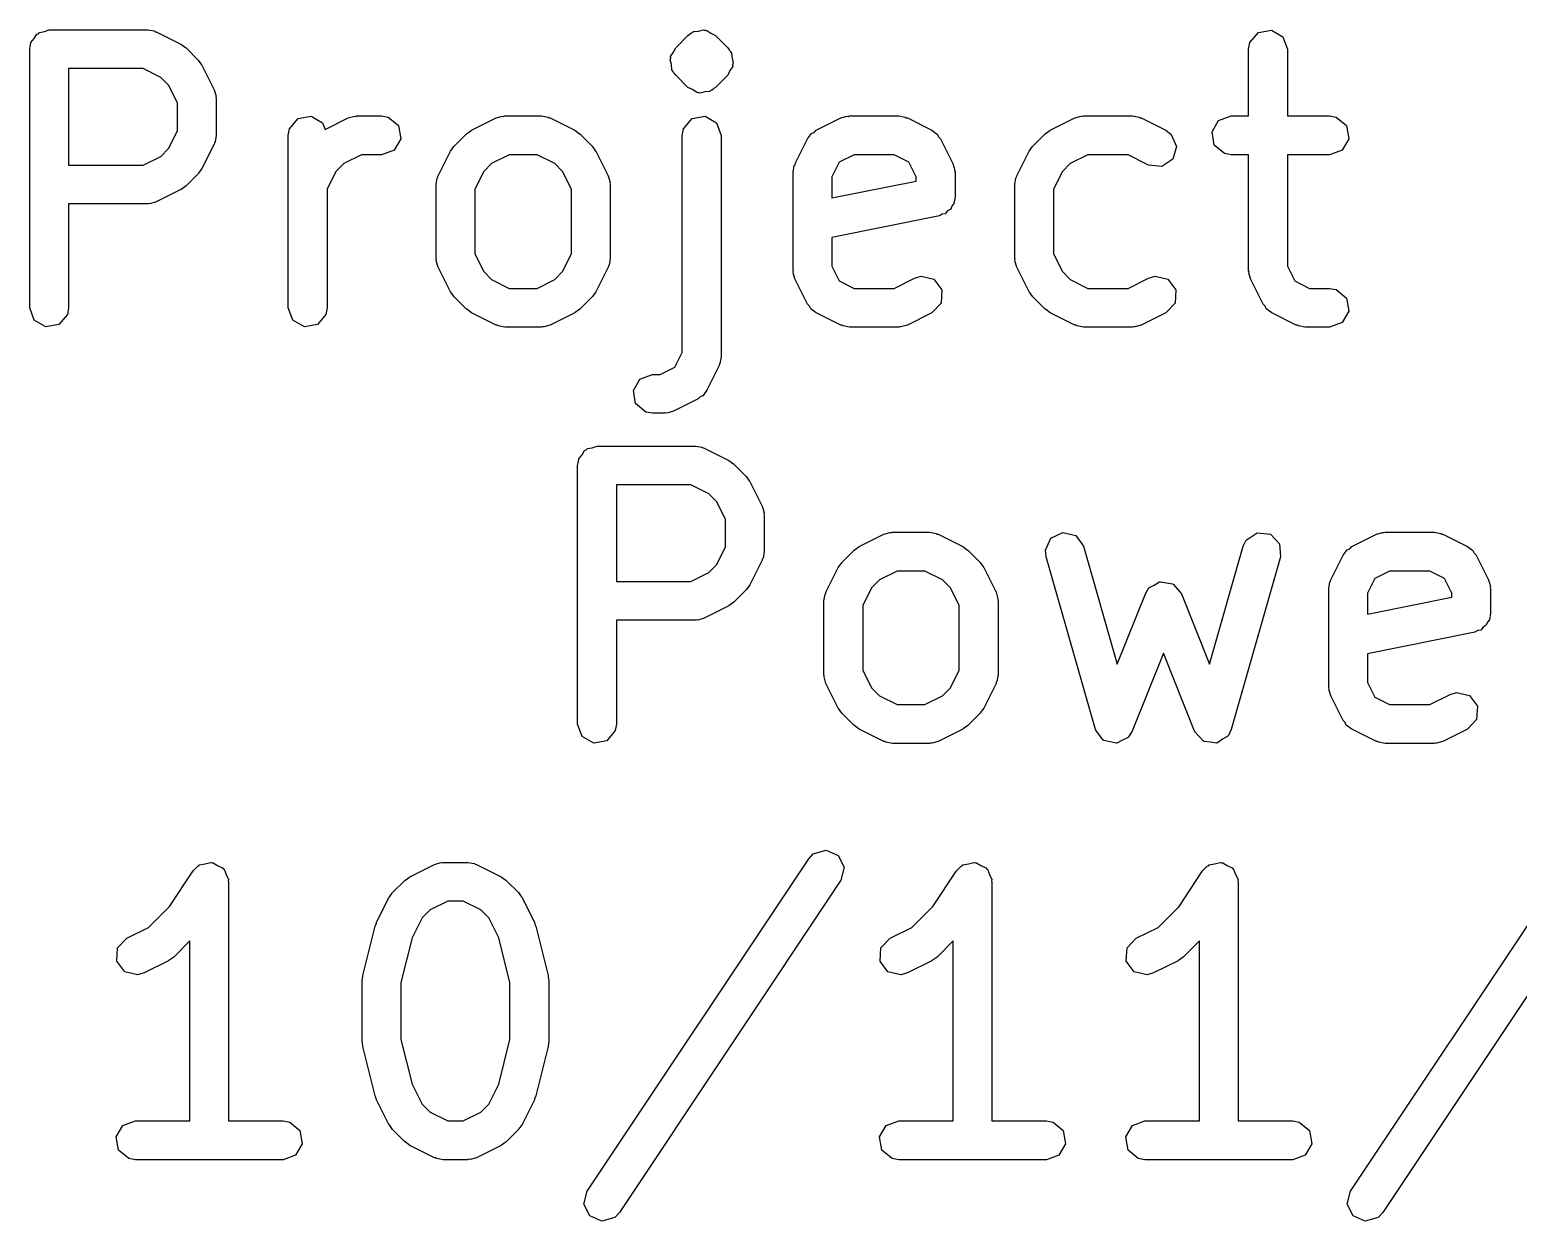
# Model space of a CAD drawing. Extents: x 84 to 170.9, y -102.7 to -57.6.
# Drawn here: x 93.08 to 98.84, y -77.38 to -72.77 of the extents above; entities that cross this region are included whole.
import ezdxf

# ---------------------------------------------------------------- set-up
doc = ezdxf.new("R2010")
doc.units = 0
doc.layers.add('BLACK', color=7, linetype='CONTINUOUS')

msp = doc.modelspace()

# ---------------------------------------------------------------- linework, layer by layer
at = {"layer": 'BLACK', "linetype": 'CONTINUOUS'}
for p, q in [((93.1388, -72.774), (93.1571, -72.7674)), ((93.1571, -72.7674), (93.5381, -72.7674)), ((93.5381, -72.7674), (93.5637, -72.7719)), ((95.6687, -72.7727), (95.6875, -72.7677)), ((95.6875, -72.7677), (95.6906, -72.7691)), ((93.0849, -72.8265), (93.0867, -72.8167)), ((93.0867, -72.8167), (93.0992, -72.8018)), ((93.0992, -72.8018), (93.1089, -72.7849)), ((93.1089, -72.7849), (93.1153, -72.7826)), ((93.1153, -72.7826), (93.1196, -72.7774)), ((93.1196, -72.7774), (93.1388, -72.774)), ((93.5637, -72.7719), (93.5672, -72.7748)), ((93.5672, -72.7748), (93.5716, -72.7753)), ((93.5716, -72.7753), (93.6669, -72.8229)), ((93.6669, -72.8229), (93.6849, -72.8363)), ((95.5803, -72.837), (95.6279, -72.7893)), ((95.6279, -72.7893), (95.636, -72.7837)), ((95.636, -72.7837), (95.6379, -72.7809)), ((95.6379, -72.7809), (95.6412, -72.7801)), ((95.6412, -72.7801), (95.6413, -72.78)), ((95.6413, -72.78), (95.6435, -72.7774)), ((95.6435, -72.7774), (95.6454, -72.7771)), ((95.6454, -72.7771), (95.6493, -72.7744)), ((95.6493, -72.7744), (95.6687, -72.7727)), ((95.6906, -72.7691), (95.694, -72.7685)), ((95.694, -72.7685), (95.6969, -72.7702)), ((95.6969, -72.7702), (95.7004, -72.7699)), ((95.7004, -72.7699), (95.7163, -72.7811)), ((95.7163, -72.7811), (95.734, -72.7893)), ((95.734, -72.7893), (95.7816, -72.837)), ((97.7964, -72.8424), (97.801, -72.8167)), ((97.801, -72.8167), (97.8339, -72.7774)), ((97.8339, -72.7774), (97.8845, -72.7685)), ((97.8845, -72.7685), (97.9289, -72.7942)), ((97.9289, -72.7942), (97.9464, -72.8424)), ((93.0821, -72.8424), (93.0839, -72.8326)), ((93.0821, -73.8424), (93.0821, -72.8424)), ((93.0833, -72.8294), (93.0849, -72.8265)), ((93.0839, -72.8326), (93.0833, -72.8294)), ((93.6849, -72.8363), (93.6864, -72.837)), ((93.6864, -72.837), (93.734, -72.8846)), ((95.5586, -72.8835), (95.5615, -72.8773)), ((95.5609, -72.8706), (95.5721, -72.8546)), ((95.5615, -72.8773), (95.5609, -72.8706)), ((95.5721, -72.8546), (95.5803, -72.837)), ((95.7816, -72.837), (95.7873, -72.8451)), ((95.7873, -72.8451), (95.79, -72.847)), ((95.79, -72.847), (95.7909, -72.8502)), ((95.7909, -72.8502), (95.7965, -72.8583)), ((95.7965, -72.8583), (95.7982, -72.8777)), ((95.7982, -72.8777), (95.8033, -72.8965)), ((97.7964, -73.1007), (97.7964, -72.8424)), ((97.9464, -72.8424), (97.9464, -73.1007)), ((93.2321, -72.9174), (93.2321, -73.2912)), ((93.5204, -72.9174), (93.2321, -72.9174)), ((93.5889, -72.9516), (93.5204, -72.9174)), ((93.734, -72.8846), (93.7468, -72.903)), ((93.7468, -72.903), (93.748, -72.9041)), ((93.748, -72.9041), (93.7957, -72.9993)), ((95.5637, -72.9023), (95.5586, -72.8835)), ((95.5654, -72.9217), (95.5637, -72.9023)), ((95.571, -72.9298), (95.5654, -72.9217)), ((95.5719, -72.933), (95.571, -72.9298)), ((95.5746, -72.9349), (95.5719, -72.933)), ((95.5803, -72.943), (95.5746, -72.9349)), ((95.7898, -72.9254), (95.7816, -72.943)), ((95.801, -72.9094), (95.7898, -72.9254)), ((95.8033, -72.8965), (95.8004, -72.9027)), ((95.8004, -72.9027), (95.801, -72.9094)), ((93.6193, -72.982), (93.5889, -72.9516)), ((93.6536, -73.0506), (93.6193, -72.982)), ((95.6279, -72.9907), (95.5803, -72.943)), ((95.6456, -72.9989), (95.6279, -72.9907)), ((95.7259, -72.9963), (95.724, -72.9991)), ((95.734, -72.9907), (95.7259, -72.9963)), ((95.7816, -72.943), (95.734, -72.9907)), ((93.6536, -73.158), (93.6536, -73.0506)), ((93.7957, -72.9993), (93.8031, -73.0243)), ((93.8031, -73.0243), (93.802, -73.0286)), ((93.802, -73.0286), (93.8036, -73.0329)), ((93.8036, -73.0329), (93.8036, -73.1757)), ((95.6615, -73.0101), (95.6456, -72.9989)), ((95.665, -73.0098), (95.6615, -73.0101)), ((95.6679, -73.0115), (95.665, -73.0098)), ((95.6713, -73.0109), (95.6679, -73.0115)), ((95.6744, -73.0123), (95.6713, -73.0109)), ((95.6932, -73.0073), (95.6744, -73.0123)), ((95.7126, -73.0056), (95.6932, -73.0073)), ((95.7165, -73.0029), (95.7126, -73.0056)), ((95.7185, -73.0026), (95.7165, -73.0029)), ((95.7206, -73), (95.7185, -73.0026)), ((95.7208, -72.9999), (95.7206, -73)), ((95.724, -72.9991), (95.7208, -72.9999)), ((94.0867, -73.1501), (94.1196, -73.1108)), ((94.1196, -73.1108), (94.1702, -73.1019)), ((94.1702, -73.1019), (94.2146, -73.1275)), ((94.2241, -73.1536), (94.3141, -73.1086)), ((94.3141, -73.1086), (94.339, -73.1012)), ((94.339, -73.1012), (94.3434, -73.1022)), ((94.3434, -73.1022), (94.3476, -73.1007)), ((94.3476, -73.1007), (94.4429, -73.1007)), ((94.4429, -73.1007), (94.4685, -73.1052)), ((94.4685, -73.1052), (94.5078, -73.1382)), ((94.7903, -73.1563), (94.8855, -73.1086)), ((94.8855, -73.1086), (94.9105, -73.1012)), ((94.9105, -73.1012), (94.9148, -73.1022)), ((94.9148, -73.1022), (94.919, -73.1007)), ((94.919, -73.1007), (95.0619, -73.1007)), ((95.0619, -73.1007), (95.0876, -73.1052)), ((95.0876, -73.1052), (95.091, -73.1081)), ((95.091, -73.1081), (95.0954, -73.1086)), ((95.0954, -73.1086), (95.1907, -73.1563)), ((95.6105, -73.1501), (95.6435, -73.1108)), ((95.6435, -73.1108), (95.694, -73.1019)), ((95.694, -73.1019), (95.7384, -73.1275)), ((96.1236, -73.1563), (96.2188, -73.1086)), ((96.2188, -73.1086), (96.2438, -73.1012)), ((96.2438, -73.1012), (96.2482, -73.1022)), ((96.2482, -73.1022), (96.2524, -73.1007)), ((96.2524, -73.1007), (96.4429, -73.1007)), ((96.4429, -73.1007), (96.4685, -73.1052)), ((96.4685, -73.1052), (96.4719, -73.1081)), ((96.4719, -73.1081), (96.4764, -73.1086)), ((96.4764, -73.1086), (96.5716, -73.1563)), ((97.0284, -73.1563), (97.1236, -73.1086)), ((97.1236, -73.1086), (97.1486, -73.1012)), ((97.1486, -73.1012), (97.1529, -73.1022)), ((97.1529, -73.1022), (97.1571, -73.1007)), ((97.1571, -73.1007), (97.3476, -73.1007)), ((97.3476, -73.1007), (97.3733, -73.1052)), ((97.3733, -73.1052), (97.3767, -73.1081)), ((97.3767, -73.1081), (97.3812, -73.1086)), ((97.3812, -73.1086), (97.4764, -73.1563)), ((97.6804, -73.1183), (97.7286, -73.1007)), ((97.7286, -73.1007), (97.7964, -73.1007)), ((97.9464, -73.1007), (98.1095, -73.1007)), ((98.1095, -73.1007), (98.1352, -73.1052)), ((98.1352, -73.1052), (98.1745, -73.1382)), ((93.6193, -73.2265), (93.6536, -73.158)), ((94.0821, -73.1757), (94.0867, -73.1501)), ((94.2146, -73.1275), (94.2241, -73.1536)), ((94.5078, -73.1382), (94.5167, -73.1887)), ((94.7232, -73.2179), (94.7708, -73.1703)), ((94.7708, -73.1703), (94.7891, -73.1574)), ((94.7891, -73.1574), (94.7903, -73.1563)), ((95.1907, -73.1563), (95.2087, -73.1696)), ((95.2087, -73.1696), (95.2102, -73.1703)), ((95.2102, -73.1703), (95.2578, -73.2179)), ((95.606, -73.1757), (95.6105, -73.1501)), ((95.7384, -73.1275), (95.756, -73.1757)), ((96.0901, -73.1898), (96.1056, -73.1689)), ((96.1056, -73.1689), (96.1159, -73.1644)), ((96.1159, -73.1644), (96.1236, -73.1563)), ((96.5716, -73.1563), (96.5926, -73.1718)), ((96.9613, -73.2179), (97.0089, -73.1703)), ((97.0089, -73.1703), (97.0272, -73.1574)), ((97.0272, -73.1574), (97.0284, -73.1563)), ((97.4764, -73.1563), (97.4973, -73.1718)), ((97.6547, -73.1627), (97.6804, -73.1183)), ((97.6636, -73.2132), (97.6547, -73.1627)), ((98.1745, -73.1382), (98.1834, -73.1887)), ((93.5889, -73.2569), (93.6193, -73.2265)), ((93.7957, -73.2093), (93.748, -73.3045)), ((93.7962, -73.2048), (93.7957, -73.2093)), ((93.799, -73.2014), (93.7962, -73.2048)), ((93.8036, -73.1757), (93.799, -73.2014)), ((94.0821, -73.8424), (94.0821, -73.1757)), ((94.5167, -73.1887), (94.4911, -73.2332)), ((94.7091, -73.2374), (94.7225, -73.2194)), ((94.7225, -73.2194), (94.7232, -73.2179)), ((95.2578, -73.2179), (95.2707, -73.2363)), ((95.606, -74.0152), (95.606, -73.1757)), ((95.756, -73.1757), (95.756, -74.0329)), ((96.0424, -73.285), (96.0901, -73.1898)), ((96.5926, -73.1718), (96.597, -73.1821)), ((96.597, -73.1821), (96.6052, -73.1898)), ((96.6052, -73.1898), (96.6528, -73.285)), ((96.9472, -73.2374), (96.9606, -73.2194)), ((96.9606, -73.2194), (96.9613, -73.2179)), ((97.4973, -73.1718), (97.5177, -73.2188)), ((97.5177, -73.2188), (97.5031, -73.268)), ((97.7029, -73.2462), (97.6636, -73.2132)), ((98.1834, -73.1887), (98.1577, -73.2332)), ((93.5204, -73.2912), (93.5889, -73.2569)), ((94.2968, -73.285), (94.2664, -73.3154)), ((94.3653, -73.2507), (94.2968, -73.285)), ((94.4429, -73.2507), (94.3653, -73.2507)), ((94.4911, -73.2332), (94.4429, -73.2507)), ((94.6615, -73.3326), (94.7091, -73.2374)), ((94.8682, -73.285), (94.8378, -73.3154)), ((94.9368, -73.2507), (94.8682, -73.285)), ((95.0442, -73.2507), (94.9368, -73.2507)), ((95.1127, -73.285), (95.0442, -73.2507)), ((95.1431, -73.3154), (95.1127, -73.285)), ((95.2707, -73.2363), (95.2718, -73.2374)), ((95.2718, -73.2374), (95.3195, -73.3326)), ((96.0419, -73.2895), (96.0424, -73.285)), ((96.213, -73.2792), (96.1845, -73.3363)), ((96.2701, -73.2507), (96.213, -73.2792)), ((96.4252, -73.2507), (96.2701, -73.2507)), ((96.4822, -73.2792), (96.4252, -73.2507)), ((96.5107, -73.3363), (96.4822, -73.2792)), ((96.6528, -73.285), (96.6602, -73.31)), ((96.8996, -73.3326), (96.9472, -73.2374)), ((97.1063, -73.285), (97.0759, -73.3154)), ((97.1748, -73.2507), (97.1063, -73.285)), ((97.3299, -73.2507), (97.1748, -73.2507)), ((97.4093, -73.2904), (97.3299, -73.2507)), ((97.5031, -73.268), (97.4603, -73.2963)), ((97.7286, -73.2507), (97.7029, -73.2462)), ((97.7964, -73.2507), (97.7286, -73.2507)), ((97.7964, -73.6995), (97.7964, -73.2507)), ((98.1095, -73.2507), (97.9464, -73.2507)), ((97.9464, -73.2507), (97.9464, -73.6818)), ((98.1577, -73.2332), (98.1095, -73.2507)), ((93.2321, -73.2912), (93.5204, -73.2912)), ((93.734, -73.324), (93.6864, -73.3716)), ((93.7347, -73.3225), (93.734, -73.324)), ((93.748, -73.3045), (93.7347, -73.3225)), ((94.2664, -73.3154), (94.2321, -73.3839)), ((94.6536, -73.3662), (94.6581, -73.3405)), ((94.6581, -73.3405), (94.661, -73.3371)), ((94.661, -73.3371), (94.6615, -73.3326)), ((94.8378, -73.3154), (94.8036, -73.3839)), ((95.1774, -73.3839), (95.1431, -73.3154)), ((95.3195, -73.3326), (95.3269, -73.3576)), ((96.0345, -73.3186), (96.039, -73.2929)), ((96.0345, -73.6995), (96.0345, -73.3186)), ((96.039, -73.2929), (96.0419, -73.2895)), ((96.1845, -73.3363), (96.1845, -73.4176)), ((96.5107, -73.3523), (96.5107, -73.3363)), ((96.6602, -73.31), (96.6592, -73.3144)), ((96.6592, -73.3144), (96.6607, -73.3186)), ((96.6607, -73.3186), (96.6607, -73.4138)), ((96.8917, -73.3662), (96.8962, -73.3405)), ((96.8962, -73.3405), (96.8991, -73.3371)), ((96.8991, -73.3371), (96.8996, -73.3326)), ((97.0759, -73.3154), (97.0417, -73.3839)), ((97.4603, -73.2963), (97.4093, -73.2904)), ((93.6669, -73.3857), (93.5716, -73.4333)), ((93.668, -73.3845), (93.6669, -73.3857)), ((93.6864, -73.3716), (93.668, -73.3845)), ((94.2321, -73.3839), (94.2321, -73.8424)), ((94.6536, -73.6519), (94.6536, -73.3662)), ((94.8036, -73.3839), (94.8036, -73.6342)), ((95.1774, -73.6342), (95.1774, -73.3839)), ((95.3269, -73.3576), (95.3258, -73.362)), ((95.3258, -73.362), (95.3274, -73.3662)), ((95.3274, -73.3662), (95.3274, -73.6519)), ((96.1845, -73.4176), (96.5107, -73.3523)), ((96.8917, -73.6519), (96.8917, -73.3662)), ((97.0417, -73.3839), (97.0417, -73.6342)), ((93.5381, -73.4412), (93.2321, -73.4412)), ((93.2321, -73.4412), (93.2321, -73.8424)), ((93.5423, -73.4397), (93.5381, -73.4412)), ((93.5467, -73.4407), (93.5423, -73.4397)), ((93.5716, -73.4333), (93.5467, -73.4407)), ((96.6482, -73.449), (96.6443, -73.4607)), ((96.6562, -73.4395), (96.6482, -73.449)), ((96.6607, -73.4138), (96.6562, -73.4395)), ((96.6004, -73.4874), (96.1845, -73.5705)), ((96.611, -73.4809), (96.6004, -73.4874)), ((96.6232, -73.4788), (96.611, -73.4809)), ((96.6322, -73.468), (96.6232, -73.4788)), ((96.6443, -73.4607), (96.6322, -73.468)), ((96.1845, -73.5705), (96.1845, -73.6818)), ((94.6551, -73.6561), (94.6536, -73.6519)), ((94.6541, -73.6605), (94.6551, -73.6561)), ((94.6615, -73.6854), (94.6541, -73.6605)), ((94.7091, -73.7807), (94.6615, -73.6854)), ((94.8036, -73.6342), (94.8378, -73.7027)), ((95.1431, -73.7027), (95.1774, -73.6342)), ((95.3195, -73.6854), (95.2718, -73.7807)), ((95.32, -73.681), (95.3195, -73.6854)), ((95.3229, -73.6776), (95.32, -73.681)), ((95.3274, -73.6519), (95.3229, -73.6776)), ((96.1845, -73.6818), (96.213, -73.7389)), ((96.8932, -73.6561), (96.8917, -73.6519)), ((96.8922, -73.6605), (96.8932, -73.6561)), ((96.8996, -73.6854), (96.8922, -73.6605)), ((96.9472, -73.7807), (96.8996, -73.6854)), ((97.0417, -73.6342), (97.0759, -73.7027)), ((97.9464, -73.6818), (97.9749, -73.7389)), ((94.8378, -73.7027), (94.8682, -73.7331)), ((94.8682, -73.7331), (94.9368, -73.7674)), ((95.0442, -73.7674), (95.1127, -73.7331)), ((95.1127, -73.7331), (95.1431, -73.7027)), ((96.0361, -73.7037), (96.0345, -73.6995)), ((96.035, -73.7081), (96.0361, -73.7037)), ((96.0424, -73.7331), (96.035, -73.7081)), ((96.0901, -73.8283), (96.0424, -73.7331)), ((96.213, -73.7389), (96.2701, -73.7674)), ((96.4252, -73.7674), (96.5046, -73.7277)), ((96.5046, -73.7277), (96.5295, -73.7203)), ((96.5295, -73.7203), (96.5794, -73.7322)), ((96.5794, -73.7322), (96.61, -73.7734)), ((97.0759, -73.7027), (97.1063, -73.7331)), ((97.1063, -73.7331), (97.1748, -73.7674)), ((97.3299, -73.7674), (97.4093, -73.7277)), ((97.4093, -73.7277), (97.4343, -73.7203)), ((97.4343, -73.7203), (97.4842, -73.7322)), ((97.4842, -73.7322), (97.5147, -73.7734)), ((97.798, -73.7037), (97.7964, -73.6995)), ((97.7969, -73.7081), (97.798, -73.7037)), ((97.8043, -73.7331), (97.7969, -73.7081)), ((97.852, -73.8283), (97.8043, -73.7331)), ((97.9749, -73.7389), (98.032, -73.7674)), ((94.7103, -73.7818), (94.7091, -73.7807)), ((94.7232, -73.8002), (94.7103, -73.7818)), ((94.7708, -73.8478), (94.7232, -73.8002)), ((94.9368, -73.7674), (95.0442, -73.7674)), ((95.2578, -73.8002), (95.2102, -73.8478)), ((95.2585, -73.7987), (95.2578, -73.8002)), ((95.2718, -73.7807), (95.2585, -73.7987)), ((96.2701, -73.7674), (96.4252, -73.7674)), ((96.61, -73.7734), (96.6069, -73.8246)), ((96.9484, -73.7818), (96.9472, -73.7807)), ((96.9613, -73.8002), (96.9484, -73.7818)), ((97.0089, -73.8478), (96.9613, -73.8002)), ((97.1748, -73.7674), (97.3299, -73.7674)), ((97.5147, -73.7734), (97.5117, -73.8246)), ((98.032, -73.7674), (98.1095, -73.7674)), ((98.1095, -73.7674), (98.1352, -73.7719)), ((98.1352, -73.7719), (98.1745, -73.8049)), ((93.0997, -73.8906), (93.0821, -73.8424)), ((93.2321, -73.8424), (93.2276, -73.868)), ((94.0997, -73.8906), (94.0821, -73.8424)), ((94.2321, -73.8424), (94.2276, -73.868)), ((94.7723, -73.8485), (94.7708, -73.8478)), ((94.7903, -73.8618), (94.7723, -73.8485)), ((94.8855, -73.9095), (94.7903, -73.8618)), ((95.1907, -73.8618), (95.0954, -73.9095)), ((95.1918, -73.8607), (95.1907, -73.8618)), ((95.2102, -73.8478), (95.1918, -73.8607)), ((96.0982, -73.836), (96.0901, -73.8283)), ((96.1027, -73.8463), (96.0982, -73.836)), ((96.1236, -73.8618), (96.1027, -73.8463)), ((96.2188, -73.9095), (96.1236, -73.8618)), ((96.5716, -73.8618), (96.4764, -73.9095)), ((96.6069, -73.8246), (96.5716, -73.8618)), ((97.0104, -73.8485), (97.0089, -73.8478)), ((97.0284, -73.8618), (97.0104, -73.8485)), ((97.1236, -73.9095), (97.0284, -73.8618)), ((97.4764, -73.8618), (97.3812, -73.9095)), ((97.5117, -73.8246), (97.4764, -73.8618)), ((97.8601, -73.836), (97.852, -73.8283)), ((97.8646, -73.8463), (97.8601, -73.836)), ((97.8855, -73.8618), (97.8646, -73.8463)), ((97.9807, -73.9095), (97.8855, -73.8618)), ((98.1834, -73.8554), (98.1577, -73.8998)), ((98.1745, -73.8049), (98.1834, -73.8554)), ((93.1441, -73.9162), (93.0997, -73.8906)), ((93.1946, -73.9073), (93.1441, -73.9162)), ((93.2276, -73.868), (93.1946, -73.9073)), ((94.1441, -73.9162), (94.0997, -73.8906)), ((94.1946, -73.9073), (94.1441, -73.9162)), ((94.2276, -73.868), (94.1946, -73.9073)), ((94.89, -73.91), (94.8855, -73.9095)), ((94.8934, -73.9129), (94.89, -73.91)), ((94.919, -73.9174), (94.8934, -73.9129)), ((95.0619, -73.9174), (94.919, -73.9174)), ((95.0661, -73.9158), (95.0619, -73.9174)), ((95.0705, -73.9169), (95.0661, -73.9158)), ((95.0954, -73.9095), (95.0705, -73.9169)), ((96.2233, -73.91), (96.2188, -73.9095)), ((96.2267, -73.9129), (96.2233, -73.91)), ((96.2524, -73.9174), (96.2267, -73.9129)), ((96.4429, -73.9174), (96.2524, -73.9174)), ((96.4471, -73.9158), (96.4429, -73.9174)), ((96.4514, -73.9169), (96.4471, -73.9158)), ((96.4764, -73.9095), (96.4514, -73.9169)), ((97.1281, -73.91), (97.1236, -73.9095)), ((97.1315, -73.9129), (97.1281, -73.91)), ((97.1571, -73.9174), (97.1315, -73.9129)), ((97.3476, -73.9174), (97.1571, -73.9174)), ((97.3518, -73.9158), (97.3476, -73.9174)), ((97.3562, -73.9169), (97.3518, -73.9158)), ((97.3812, -73.9095), (97.3562, -73.9169)), ((97.9852, -73.91), (97.9807, -73.9095)), ((97.9886, -73.9129), (97.9852, -73.91)), ((98.0143, -73.9174), (97.9886, -73.9129)), ((98.1095, -73.9174), (98.0143, -73.9174)), ((98.1577, -73.8998), (98.1095, -73.9174)), ((95.5774, -74.0722), (95.606, -74.0152)), ((95.756, -74.0329), (95.7514, -74.0585)), ((95.5204, -74.1007), (95.5774, -74.0722)), ((95.748, -74.0664), (95.7004, -74.1616)), ((95.7485, -74.0619), (95.748, -74.0664)), ((95.7514, -74.0585), (95.7485, -74.0619)), ((95.4166, -74.1627), (95.4423, -74.1183)), ((95.4423, -74.1183), (95.4905, -74.1007)), ((95.4905, -74.1007), (95.5204, -74.1007)), ((95.4255, -74.2132), (95.4166, -74.1627)), ((95.6669, -74.1952), (95.5716, -74.2428)), ((95.6746, -74.187), (95.6669, -74.1952)), ((95.6849, -74.1826), (95.6746, -74.187)), ((95.7004, -74.1616), (95.6849, -74.1826)), ((95.4648, -74.2462), (95.4255, -74.2132)), ((95.4905, -74.2507), (95.4648, -74.2462)), ((95.5381, -74.2507), (95.4905, -74.2507)), ((95.5423, -74.2492), (95.5381, -74.2507)), ((95.5467, -74.2502), (95.5423, -74.2492)), ((95.5716, -74.2428), (95.5467, -74.2502)), ((95.2579, -74.384), (95.2762, -74.3774)), ((95.2762, -74.3774), (95.6571, -74.3774)), ((95.6571, -74.3774), (95.6828, -74.3819)), ((95.2023, -74.4394), (95.204, -74.4365)), ((95.204, -74.4365), (95.2057, -74.4267)), ((95.2057, -74.4267), (95.2182, -74.4118)), ((95.2182, -74.4118), (95.228, -74.3949)), ((95.228, -74.3949), (95.2343, -74.3926)), ((95.2343, -74.3926), (95.2387, -74.3874)), ((95.2387, -74.3874), (95.2579, -74.384)), ((95.6828, -74.3819), (95.6862, -74.3848)), ((95.6862, -74.3848), (95.6907, -74.3853)), ((95.6907, -74.3853), (95.7859, -74.4329)), ((95.7859, -74.4329), (95.8039, -74.4463)), ((95.2012, -74.4524), (95.2029, -74.4426)), ((95.2012, -75.4524), (95.2012, -74.4524)), ((95.2029, -74.4426), (95.2023, -74.4394)), ((95.8039, -74.4463), (95.8054, -74.447)), ((95.8054, -74.447), (95.853, -74.4946)), ((95.853, -74.4946), (95.8659, -74.513)), ((95.3512, -74.5274), (95.3512, -74.9012)), ((95.6394, -74.5274), (95.3512, -74.5274)), ((95.708, -74.5616), (95.6394, -74.5274)), ((95.8659, -74.513), (95.8671, -74.5141)), ((95.8671, -74.5141), (95.9147, -74.6093)), ((95.7384, -74.592), (95.708, -74.5616)), ((95.7726, -74.6606), (95.7384, -74.592)), ((95.9147, -74.6093), (95.9221, -74.6343)), ((95.7726, -74.768), (95.7726, -74.6606)), ((95.9221, -74.6343), (95.9211, -74.6386)), ((95.9211, -74.6386), (95.9226, -74.6429)), ((95.9226, -74.6429), (95.9226, -74.7857)), ((96.2903, -74.7663), (96.3855, -74.7186)), ((96.3855, -74.7186), (96.4105, -74.7112)), ((96.4105, -74.7112), (96.4148, -74.7122)), ((96.4148, -74.7122), (96.419, -74.7107)), ((96.419, -74.7107), (96.5619, -74.7107)), ((96.5619, -74.7107), (96.5876, -74.7152)), ((96.5876, -74.7152), (96.591, -74.7181)), ((96.591, -74.7181), (96.5954, -74.7186)), ((96.5954, -74.7186), (96.6907, -74.7663)), ((97.0318, -74.7336), (97.0779, -74.7111)), ((97.0779, -74.7111), (97.1277, -74.7236)), ((97.1277, -74.7236), (97.1578, -74.7651)), ((97.7869, -74.7417), (97.8294, -74.713)), ((97.8294, -74.713), (97.8804, -74.7183)), ((97.8804, -74.7183), (97.9161, -74.7551)), ((98.195, -74.7663), (98.2903, -74.7186)), ((98.2903, -74.7186), (98.3152, -74.7112)), ((98.3152, -74.7112), (98.3196, -74.7122)), ((98.3196, -74.7122), (98.3238, -74.7107)), ((98.3238, -74.7107), (98.5143, -74.7107)), ((98.5143, -74.7107), (98.5399, -74.7152)), ((98.5399, -74.7152), (98.5434, -74.7181)), ((98.5434, -74.7181), (98.5478, -74.7186)), ((98.5478, -74.7186), (98.6431, -74.7663)), ((95.7384, -74.8365), (95.7726, -74.768)), ((96.2232, -74.8279), (96.2708, -74.7803)), ((96.2708, -74.7803), (96.2891, -74.7674)), ((96.2891, -74.7674), (96.2903, -74.7663)), ((96.6907, -74.7663), (96.7087, -74.7796)), ((96.7087, -74.7796), (96.7102, -74.7803)), ((96.7102, -74.7803), (96.7578, -74.8279)), ((97.0109, -74.7804), (97.0318, -74.7336)), ((97.0136, -74.8063), (97.0109, -74.7804)), ((97.1578, -74.7651), (97.288, -75.2208)), ((97.6453, -75.2208), (97.7755, -74.7651)), ((97.7755, -74.7651), (97.7869, -74.7417)), ((97.9161, -74.7551), (97.9197, -74.8063)), ((98.1615, -74.7998), (98.177, -74.7789)), ((98.177, -74.7789), (98.1873, -74.7744)), ((98.1873, -74.7744), (98.195, -74.7663)), ((98.6431, -74.7663), (98.664, -74.7818)), ((98.664, -74.7818), (98.6685, -74.7921)), ((95.708, -74.8669), (95.7384, -74.8365)), ((95.9147, -74.8193), (95.8671, -74.9145)), ((95.9152, -74.8148), (95.9147, -74.8193)), ((95.9181, -74.8114), (95.9152, -74.8148)), ((95.9226, -74.7857), (95.9181, -74.8114)), ((96.2091, -74.8474), (96.2225, -74.8294)), ((96.2225, -74.8294), (96.2232, -74.8279)), ((96.7578, -74.8279), (96.7707, -74.8463)), ((97.2041, -75.473), (97.0136, -74.8063)), ((97.9197, -74.8063), (97.7293, -75.473)), ((98.1139, -74.895), (98.1615, -74.7998)), ((98.6685, -74.7921), (98.6766, -74.7998)), ((98.6766, -74.7998), (98.7242, -74.895)), ((95.6394, -74.9012), (95.708, -74.8669)), ((96.1615, -74.9426), (96.2091, -74.8474)), ((96.3682, -74.895), (96.3378, -74.9254)), ((96.4368, -74.8607), (96.3682, -74.895)), ((96.5442, -74.8607), (96.4368, -74.8607)), ((96.6127, -74.895), (96.5442, -74.8607)), ((96.6431, -74.9254), (96.6127, -74.895)), ((96.7707, -74.8463), (96.7718, -74.8474)), ((96.7718, -74.8474), (96.8195, -74.9426)), ((98.1134, -74.8995), (98.1139, -74.895)), ((98.2845, -74.8892), (98.256, -74.9463)), ((98.3415, -74.8607), (98.2845, -74.8892)), ((98.4966, -74.8607), (98.3415, -74.8607)), ((98.5536, -74.8892), (98.4966, -74.8607)), ((98.5821, -74.9463), (98.5536, -74.8892)), ((98.7242, -74.895), (98.7317, -74.92)), ((95.3512, -74.9012), (95.6394, -74.9012)), ((95.853, -74.934), (95.8054, -74.9816)), ((95.8537, -74.9325), (95.853, -74.934)), ((95.8671, -74.9145), (95.8537, -74.9325)), ((96.1536, -74.9762), (96.1581, -74.9505)), ((96.1581, -74.9505), (96.161, -74.9471)), ((96.161, -74.9471), (96.1615, -74.9426)), ((96.3378, -74.9254), (96.3036, -74.9939)), ((96.6774, -74.9939), (96.6431, -74.9254)), ((96.8195, -74.9426), (96.8269, -74.9676)), ((97.288, -75.2208), (97.397, -74.9483)), ((97.397, -74.9483), (97.4068, -74.9325)), ((97.4068, -74.9325), (97.4077, -74.9298)), ((97.4077, -74.9298), (97.409, -74.929)), ((97.409, -74.929), (97.4108, -74.9262)), ((97.4108, -74.9262), (97.4314, -74.9151)), ((97.4314, -74.9151), (97.4513, -74.9028)), ((97.4513, -74.9028), (97.4538, -74.9031)), ((97.4538, -74.9031), (97.456, -74.902)), ((97.456, -74.902), (97.4789, -74.9068)), ((97.4789, -74.9068), (97.5021, -74.9101)), ((97.5021, -74.9101), (97.5038, -74.9119)), ((97.5038, -74.9119), (97.5062, -74.9124)), ((97.5062, -74.9124), (97.5207, -74.9309)), ((97.5207, -74.9309), (97.5363, -74.9483)), ((97.5363, -74.9483), (97.6453, -75.2208)), ((98.106, -74.9286), (98.1105, -74.9029)), ((98.106, -75.3095), (98.106, -74.9286)), ((98.1105, -74.9029), (98.1134, -74.8995)), ((98.256, -74.9463), (98.256, -75.0276)), ((98.5821, -74.9623), (98.5821, -74.9463)), ((98.7317, -74.92), (98.7306, -74.9244)), ((98.7306, -74.9244), (98.7321, -74.9286)), ((98.7321, -74.9286), (98.7321, -75.0238)), ((95.7859, -74.9957), (95.6907, -75.0433)), ((95.787, -74.9945), (95.7859, -74.9957)), ((95.8054, -74.9816), (95.787, -74.9945)), ((96.1536, -75.2619), (96.1536, -74.9762)), ((96.3036, -74.9939), (96.3036, -75.2442)), ((96.6774, -75.2442), (96.6774, -74.9939)), ((96.8269, -74.9676), (96.8258, -74.972)), ((96.8258, -74.972), (96.8274, -74.9762)), ((96.8274, -74.9762), (96.8274, -75.2619)), ((98.256, -75.0276), (98.5821, -74.9623)), ((95.6571, -75.0512), (95.3512, -75.0512)), ((95.3512, -75.0512), (95.3512, -75.4524)), ((95.6614, -75.0497), (95.6571, -75.0512)), ((95.6657, -75.0507), (95.6614, -75.0497)), ((95.6907, -75.0433), (95.6657, -75.0507)), ((98.7157, -75.0707), (98.7037, -75.078)), ((98.7197, -75.059), (98.7157, -75.0707)), ((98.7276, -75.0495), (98.7197, -75.059)), ((98.7321, -75.0238), (98.7276, -75.0495)), ((98.6718, -75.0974), (98.256, -75.1805)), ((98.6824, -75.0909), (98.6718, -75.0974)), ((98.6946, -75.0888), (98.6824, -75.0909)), ((98.7037, -75.078), (98.6946, -75.0888)), ((97.4667, -75.1781), (97.3458, -75.4802)), ((97.5875, -75.4802), (97.4667, -75.1781)), ((98.256, -75.1805), (98.256, -75.2918)), ((96.1551, -75.2661), (96.1536, -75.2619)), ((96.1541, -75.2705), (96.1551, -75.2661)), ((96.1615, -75.2954), (96.1541, -75.2705)), ((96.2091, -75.3907), (96.1615, -75.2954)), ((96.3036, -75.2442), (96.3378, -75.3127)), ((96.6431, -75.3127), (96.6774, -75.2442)), ((96.8195, -75.2954), (96.7718, -75.3907)), ((96.82, -75.291), (96.8195, -75.2954)), ((96.8229, -75.2876), (96.82, -75.291)), ((96.8274, -75.2619), (96.8229, -75.2876)), ((98.256, -75.2918), (98.2845, -75.3489)), ((96.3378, -75.3127), (96.3682, -75.3431)), ((96.3682, -75.3431), (96.4368, -75.3774)), ((96.5442, -75.3774), (96.6127, -75.3431)), ((96.6127, -75.3431), (96.6431, -75.3127)), ((98.1075, -75.3137), (98.106, -75.3095)), ((98.1064, -75.3181), (98.1075, -75.3137)), ((98.1139, -75.3431), (98.1064, -75.3181)), ((98.1615, -75.4383), (98.1139, -75.3431)), ((98.2845, -75.3489), (98.3415, -75.3774)), ((98.4966, -75.3774), (98.576, -75.3377)), ((98.576, -75.3377), (98.6009, -75.3303)), ((98.6009, -75.3303), (98.6508, -75.3422)), ((98.6508, -75.3422), (98.6814, -75.3834)), ((96.2103, -75.3918), (96.2091, -75.3907)), ((96.2232, -75.4102), (96.2103, -75.3918)), ((96.2708, -75.4578), (96.2232, -75.4102)), ((96.4368, -75.3774), (96.5442, -75.3774)), ((96.7578, -75.4102), (96.7102, -75.4578)), ((96.7585, -75.4087), (96.7578, -75.4102)), ((96.7718, -75.3907), (96.7585, -75.4087)), ((98.3415, -75.3774), (98.4966, -75.3774)), ((98.6814, -75.3834), (98.6783, -75.4346)), ((95.2187, -75.5006), (95.2012, -75.4524)), ((95.3512, -75.4524), (95.3467, -75.478)), ((96.2723, -75.4585), (96.2708, -75.4578)), ((96.2903, -75.4718), (96.2723, -75.4585)), ((96.3855, -75.5195), (96.2903, -75.4718)), ((96.6907, -75.4718), (96.5954, -75.5195)), ((96.6918, -75.4707), (96.6907, -75.4718)), ((96.7102, -75.4578), (96.6918, -75.4707)), ((97.205, -75.4742), (97.2041, -75.473)), ((97.7293, -75.473), (97.7179, -75.4964)), ((98.1696, -75.446), (98.1615, -75.4383)), ((98.1741, -75.4563), (98.1696, -75.446)), ((98.195, -75.4718), (98.1741, -75.4563)), ((98.2903, -75.5195), (98.195, -75.4718)), ((98.6431, -75.4718), (98.5478, -75.5195)), ((98.6783, -75.4346), (98.6431, -75.4718)), ((95.2632, -75.5262), (95.2187, -75.5006)), ((95.3137, -75.5173), (95.2632, -75.5262)), ((95.3467, -75.478), (95.3137, -75.5173)), ((96.39, -75.52), (96.3855, -75.5195)), ((96.3934, -75.5229), (96.39, -75.52)), ((96.419, -75.5274), (96.3934, -75.5229)), ((96.5619, -75.5274), (96.419, -75.5274)), ((96.5661, -75.5258), (96.5619, -75.5274)), ((96.5705, -75.5269), (96.5661, -75.5258)), ((96.5954, -75.5195), (96.5705, -75.5269)), ((97.2049, -75.4758), (97.205, -75.4742)), ((97.22, -75.4949), (97.2049, -75.4758)), ((97.2342, -75.5145), (97.22, -75.4949)), ((97.2357, -75.5149), (97.2342, -75.5145)), ((97.2367, -75.5161), (97.2357, -75.5149)), ((97.2604, -75.5211), (97.2367, -75.5161)), ((97.284, -75.527), (97.2604, -75.5211)), ((97.2854, -75.5263), (97.284, -75.527)), ((97.2869, -75.5266), (97.2854, -75.5263)), ((97.3083, -75.5151), (97.2869, -75.5266)), ((97.3301, -75.5045), (97.3083, -75.5151)), ((97.3307, -75.5031), (97.3301, -75.5045)), ((97.3321, -75.5024), (97.3307, -75.5031)), ((97.3458, -75.4802), (97.3321, -75.5024)), ((97.5885, -75.4814), (97.5875, -75.4802)), ((97.5887, -75.483), (97.5885, -75.4814)), ((97.6055, -75.5004), (97.5887, -75.483)), ((97.6217, -75.5185), (97.6055, -75.5004)), ((97.6232, -75.5187), (97.6217, -75.5185)), ((97.6243, -75.5198), (97.6232, -75.5187)), ((97.6485, -75.5223), (97.6243, -75.5198)), ((97.6725, -75.5258), (97.6485, -75.5223)), ((97.6738, -75.525), (97.6725, -75.5258)), ((97.6754, -75.5251), (97.6738, -75.525)), ((97.6955, -75.5115), (97.6754, -75.5251)), ((97.7161, -75.4988), (97.6955, -75.5115)), ((97.7166, -75.4973), (97.7161, -75.4988)), ((97.7179, -75.4964), (97.7166, -75.4973)), ((98.2947, -75.52), (98.2903, -75.5195)), ((98.2982, -75.5229), (98.2947, -75.52)), ((98.3238, -75.5274), (98.2982, -75.5229)), ((98.5143, -75.5274), (98.3238, -75.5274)), ((98.5185, -75.5258), (98.5143, -75.5274)), ((98.5229, -75.5269), (98.5185, -75.5258)), ((98.5478, -75.5195), (98.5229, -75.5269)), ((93.7601, -75.9936), (93.781, -75.9875)), ((93.781, -75.9875), (93.785, -75.9893)), ((93.785, -75.9893), (93.7892, -75.9885)), ((93.7892, -75.9885), (93.8081, -75.9994)), ((94.6474, -75.9953), (94.6724, -75.9879)), ((94.6724, -75.9879), (94.6767, -75.9889)), ((94.6767, -75.9889), (94.681, -75.9874)), ((94.681, -75.9874), (94.7762, -75.9874)), ((94.7762, -75.9874), (94.8018, -75.9919)), ((94.8018, -75.9919), (94.8053, -75.9948)), ((95.2376, -77.2589), (96.0947, -75.9732)), ((96.0947, -75.9732), (96.1127, -75.9543)), ((96.1127, -75.9543), (96.162, -75.9399)), ((96.162, -75.9399), (96.2089, -75.9605)), ((96.2089, -75.9605), (96.2317, -76.0065)), ((96.7125, -75.9936), (96.7334, -75.9875)), ((96.7334, -75.9875), (96.7373, -75.9893)), ((96.7373, -75.9893), (96.7416, -75.9885)), ((96.7416, -75.9885), (96.7604, -75.9994)), ((97.6649, -75.9936), (97.6858, -75.9875)), ((97.6858, -75.9875), (97.6897, -75.9893)), ((97.6897, -75.9893), (97.694, -75.9885)), ((97.694, -75.9885), (97.7128, -75.9994)), ((98.19, -77.2589), (99.0471, -75.9732)), ((93.6227, -76.1575), (93.7138, -76.0208)), ((93.7138, -76.0208), (93.7318, -76.0019)), ((93.7318, -76.0019), (93.7359, -76.0007)), ((93.7359, -76.0007), (93.7387, -75.9974)), ((93.7387, -75.9974), (93.7601, -75.9936)), ((93.8081, -75.9994), (93.828, -76.0081)), ((93.828, -76.0081), (93.8299, -76.012)), ((93.8299, -76.012), (93.8336, -76.0142)), ((93.8336, -76.0142), (93.8411, -76.0346)), ((93.8411, -76.0346), (93.8507, -76.0541)), ((94.5327, -76.057), (94.551, -76.0441)), ((94.551, -76.0441), (94.5522, -76.0429)), ((94.5522, -76.0429), (94.6474, -75.9953)), ((94.8053, -75.9948), (94.8097, -75.9953)), ((94.8097, -75.9953), (94.905, -76.0429)), ((94.905, -76.0429), (94.923, -76.0563)), ((96.2317, -76.0065), (96.2195, -76.0564)), ((96.575, -76.1575), (96.6662, -76.0208)), ((96.6662, -76.0208), (96.6842, -76.0019)), ((96.6842, -76.0019), (96.6883, -76.0007)), ((96.6883, -76.0007), (96.6911, -75.9974)), ((96.6911, -75.9974), (96.7125, -75.9936)), ((96.7604, -75.9994), (96.7804, -76.0081)), ((96.7804, -76.0081), (96.7823, -76.012)), ((96.7823, -76.012), (96.786, -76.0142)), ((96.786, -76.0142), (96.7935, -76.0346)), ((96.7935, -76.0346), (96.8031, -76.0541)), ((97.5274, -76.1575), (97.6185, -76.0208)), ((97.6185, -76.0208), (97.6365, -76.0019)), ((97.6365, -76.0019), (97.6407, -76.0007)), ((97.6407, -76.0007), (97.6435, -75.9974)), ((97.6435, -75.9974), (97.6649, -75.9936)), ((97.7128, -75.9994), (97.7328, -76.0081)), ((97.7328, -76.0081), (97.7347, -76.012)), ((97.7347, -76.012), (97.7384, -76.0142)), ((97.7384, -76.0142), (97.7458, -76.0346)), ((97.7458, -76.0346), (97.7555, -76.0541)), ((93.8507, -76.0541), (93.8497, -76.0583)), ((93.8497, -76.0583), (93.8512, -76.0624)), ((93.8512, -76.0624), (93.8512, -76.9874)), ((94.471, -76.1241), (94.4844, -76.1061)), ((94.4844, -76.1061), (94.4851, -76.1046)), ((94.4851, -76.1046), (94.5327, -76.057)), ((94.923, -76.0563), (94.9245, -76.057)), ((94.9245, -76.057), (94.9721, -76.1046)), ((94.9721, -76.1046), (94.9849, -76.123)), ((96.2195, -76.0564), (95.3624, -77.3421)), ((96.8031, -76.0541), (96.8021, -76.0583)), ((96.8021, -76.0583), (96.8036, -76.0624)), ((96.8036, -76.0624), (96.8036, -76.9874)), ((97.7555, -76.0541), (97.7545, -76.0583)), ((97.7545, -76.0583), (97.756, -76.0624)), ((97.756, -76.0624), (97.756, -76.9874)), ((99.1719, -76.0564), (98.3148, -77.3421)), ((93.5413, -76.2388), (93.6227, -76.1575)), ((94.4234, -76.2193), (94.471, -76.1241)), ((94.6987, -76.1374), (94.6301, -76.1716)), ((94.7585, -76.1374), (94.6987, -76.1374)), ((94.827, -76.1716), (94.7585, -76.1374)), ((94.9849, -76.123), (94.9861, -76.1241)), ((94.9861, -76.1241), (95.0337, -76.2193)), ((96.4937, -76.2388), (96.575, -76.1575)), ((97.446, -76.2388), (97.5274, -76.1575)), ((94.423, -76.2228), (94.4234, -76.2193)), ((94.5997, -76.202), (94.5612, -76.279)), ((94.6301, -76.1716), (94.5997, -76.202)), ((94.8574, -76.202), (94.827, -76.1716)), ((94.8959, -76.279), (94.8574, -76.202)), ((95.0337, -76.2193), (95.0374, -76.2317)), ((93.4569, -76.281), (93.5413, -76.2388)), ((94.3701, -76.4251), (94.4177, -76.2347)), ((94.4177, -76.2347), (94.423, -76.2228)), ((94.5612, -76.279), (94.5179, -76.4526)), ((94.9393, -76.4526), (94.8959, -76.279)), ((95.0374, -76.2317), (95.0394, -76.2347)), ((95.0394, -76.2347), (95.087, -76.4251)), ((96.4093, -76.281), (96.4937, -76.2388)), ((97.3617, -76.281), (97.446, -76.2388)), ((93.4186, -76.3695), (93.4217, -76.3183)), ((93.4217, -76.3183), (93.4569, -76.281)), ((93.7012, -76.2911), (93.6387, -76.3535)), ((93.7012, -76.9874), (93.7012, -76.2911)), ((96.371, -76.3695), (96.374, -76.3183)), ((96.374, -76.3183), (96.4093, -76.281)), ((96.6536, -76.2911), (96.5911, -76.3535)), ((96.6536, -76.9874), (96.6536, -76.2911)), ((97.3233, -76.3695), (97.3264, -76.3183)), ((97.3264, -76.3183), (97.3617, -76.281)), ((97.606, -76.2911), (97.5435, -76.3535)), ((97.606, -76.9874), (97.606, -76.2911)), ((93.4492, -76.4107), (93.4186, -76.3695)), ((93.6193, -76.3676), (93.524, -76.4152)), ((93.6204, -76.3664), (93.6193, -76.3676)), ((93.6387, -76.3535), (93.6204, -76.3664)), ((96.4015, -76.4107), (96.371, -76.3695)), ((96.5716, -76.3676), (96.4764, -76.4152)), ((96.5728, -76.3664), (96.5716, -76.3676)), ((96.5911, -76.3535), (96.5728, -76.3664)), ((97.3539, -76.4107), (97.3233, -76.3695)), ((97.524, -76.3676), (97.4288, -76.4152)), ((97.5251, -76.3664), (97.524, -76.3676)), ((97.5435, -76.3535), (97.5251, -76.3664)), ((93.499, -76.4226), (93.4492, -76.4107)), ((93.524, -76.4152), (93.499, -76.4226)), ((94.3679, -76.4433), (94.3705, -76.4286)), ((94.3679, -76.6814), (94.3679, -76.4433)), ((94.3705, -76.4286), (94.3701, -76.4251)), ((94.5179, -76.4526), (94.5179, -76.6722)), ((94.9393, -76.6722), (94.9393, -76.4526)), ((95.087, -76.4251), (95.0881, -76.4401)), ((95.0881, -76.4401), (95.0893, -76.4433)), ((95.0893, -76.4433), (95.0893, -76.6814)), ((96.4514, -76.4226), (96.4015, -76.4107)), ((96.4764, -76.4152), (96.4514, -76.4226)), ((97.4038, -76.4226), (97.3539, -76.4107)), ((97.4288, -76.4152), (97.4038, -76.4226)), ((94.369, -76.6847), (94.3679, -76.6814)), ((94.5179, -76.6722), (94.5612, -76.8457)), ((94.8959, -76.8457), (94.9393, -76.6722)), ((95.0893, -76.6814), (95.0867, -76.6962)), ((94.3701, -76.6996), (94.369, -76.6847)), ((94.4177, -76.8901), (94.3701, -76.6996)), ((95.087, -76.6996), (95.0394, -76.8901)), ((95.0867, -76.6962), (95.087, -76.6996)), ((94.5612, -76.8457), (94.5997, -76.9227)), ((94.8574, -76.9227), (94.8959, -76.8457)), ((94.4197, -76.893), (94.4177, -76.8901)), ((94.4234, -76.9054), (94.4197, -76.893)), ((94.471, -77.0007), (94.4234, -76.9054)), ((95.0337, -76.9054), (94.9861, -77.0007)), ((95.0342, -76.9019), (95.0337, -76.9054)), ((95.0394, -76.8901), (95.0342, -76.9019)), ((94.5997, -76.9227), (94.6301, -76.9531)), ((94.6301, -76.9531), (94.6987, -76.9874)), ((94.7585, -76.9874), (94.827, -76.9531)), ((94.827, -76.9531), (94.8574, -76.9227)), ((93.4166, -77.0494), (93.4423, -77.0049)), ((93.4423, -77.0049), (93.4905, -76.9874)), ((93.4905, -76.9874), (93.7012, -76.9874)), ((93.8512, -76.9874), (94.0619, -76.9874)), ((94.0619, -76.9874), (94.0876, -76.9919)), ((94.0876, -76.9919), (94.1269, -77.0249)), ((94.1269, -77.0249), (94.1358, -77.0754)), ((94.4722, -77.0018), (94.471, -77.0007)), ((94.4851, -77.0202), (94.4722, -77.0018)), ((94.5327, -77.0678), (94.4851, -77.0202)), ((94.6987, -76.9874), (94.7585, -76.9874)), ((94.9721, -77.0202), (94.9245, -77.0678)), ((94.9728, -77.0187), (94.9721, -77.0202)), ((94.9861, -77.0007), (94.9728, -77.0187)), ((96.369, -77.0494), (96.3946, -77.0049)), ((96.3946, -77.0049), (96.4429, -76.9874)), ((96.4429, -76.9874), (96.6536, -76.9874)), ((96.8036, -76.9874), (97.0143, -76.9874)), ((97.0143, -76.9874), (97.0399, -76.9919)), ((97.0399, -76.9919), (97.0792, -77.0249)), ((97.0792, -77.0249), (97.0881, -77.0754)), ((97.3214, -77.0494), (97.347, -77.0049)), ((97.347, -77.0049), (97.3952, -76.9874)), ((97.3952, -76.9874), (97.606, -76.9874)), ((97.756, -76.9874), (97.9667, -76.9874)), ((97.9667, -76.9874), (97.9923, -76.9919)), ((97.9923, -76.9919), (98.0316, -77.0249)), ((98.0316, -77.0249), (98.0405, -77.0754)), ((93.4255, -77.0999), (93.4166, -77.0494)), ((94.1358, -77.0754), (94.1101, -77.1198)), ((94.5342, -77.0685), (94.5327, -77.0678)), ((94.5522, -77.0818), (94.5342, -77.0685)), ((94.6474, -77.1295), (94.5522, -77.0818)), ((94.905, -77.0818), (94.8097, -77.1295)), ((94.9061, -77.0807), (94.905, -77.0818)), ((94.9245, -77.0678), (94.9061, -77.0807)), ((96.3779, -77.0999), (96.369, -77.0494)), ((97.0881, -77.0754), (97.0625, -77.1198)), ((97.3303, -77.0999), (97.3214, -77.0494)), ((98.0405, -77.0754), (98.0149, -77.1198)), ((93.4648, -77.1329), (93.4255, -77.0999)), ((93.4905, -77.1374), (93.4648, -77.1329)), ((94.0619, -77.1374), (93.4905, -77.1374)), ((94.1101, -77.1198), (94.0619, -77.1374)), ((94.6519, -77.13), (94.6474, -77.1295)), ((94.6553, -77.1329), (94.6519, -77.13)), ((94.681, -77.1374), (94.6553, -77.1329)), ((94.7762, -77.1374), (94.681, -77.1374)), ((94.7804, -77.1358), (94.7762, -77.1374)), ((94.7848, -77.1369), (94.7804, -77.1358)), ((94.8097, -77.1295), (94.7848, -77.1369)), ((96.4172, -77.1329), (96.3779, -77.0999)), ((96.4429, -77.1374), (96.4172, -77.1329)), ((97.0143, -77.1374), (96.4429, -77.1374)), ((97.0625, -77.1198), (97.0143, -77.1374)), ((97.3696, -77.1329), (97.3303, -77.0999)), ((97.3952, -77.1374), (97.3696, -77.1329)), ((97.9667, -77.1374), (97.3952, -77.1374)), ((98.0149, -77.1198), (97.9667, -77.1374)), ((95.2255, -77.3087), (95.2376, -77.2589)), ((95.2482, -77.3547), (95.2255, -77.3087)), ((98.1778, -77.3087), (98.19, -77.2589)), ((98.2006, -77.3547), (98.1778, -77.3087)), ((95.2952, -77.3753), (95.2482, -77.3547)), ((95.3444, -77.3609), (95.2952, -77.3753)), ((95.3624, -77.3421), (95.3444, -77.3609)), ((98.2476, -77.3753), (98.2006, -77.3547)), ((98.2968, -77.3609), (98.2476, -77.3753)), ((98.3148, -77.3421), (98.2968, -77.3609))]:
    msp.add_line(p, q, dxfattribs=at)

doc.saveas('drawing.dxf')
